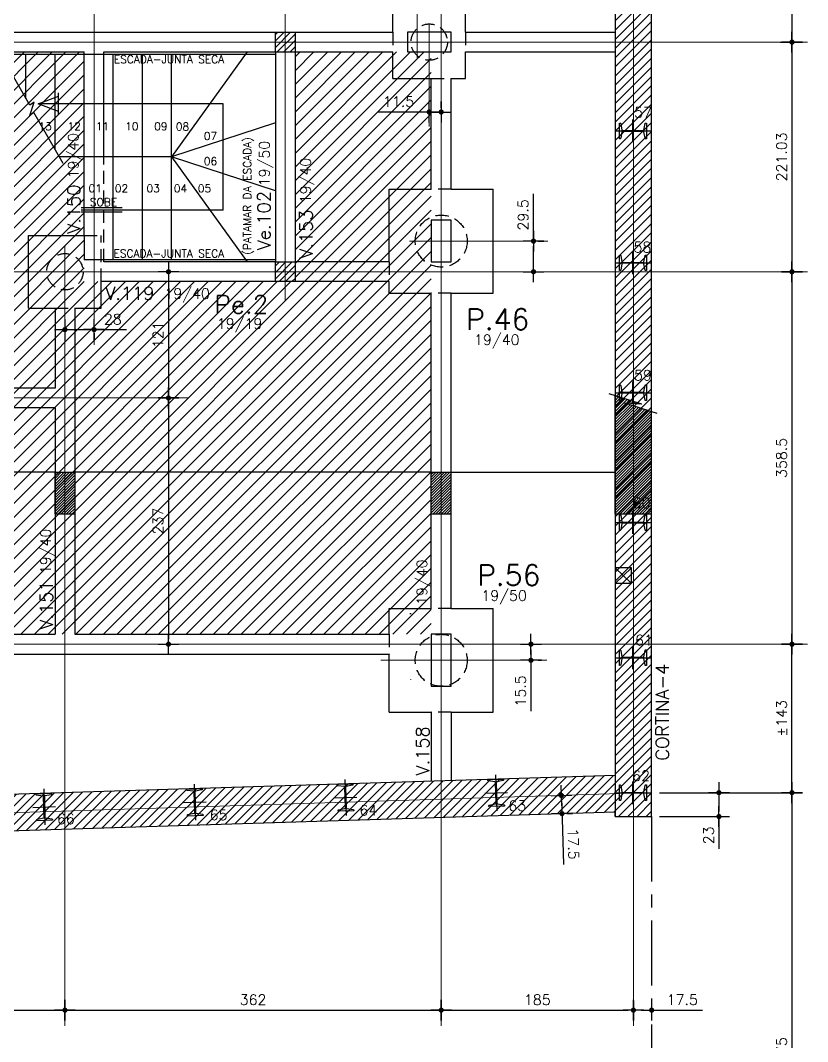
# Model space of a CAD drawing. Header units: inches. Extents: x 164 to 6104, y 4585 to 8790.
# Drawn here: x 3171 to 3928, y 5418 to 6401 of the extents above; entities that cross this region are included whole.
import ezdxf

# ---------------------------------------------------------------- set-up
doc = ezdxf.new("R2010")
doc.units = ezdxf.units.IN
doc.header["$LTSCALE"] = 50
doc.header["$MEASUREMENT"] = 0
for name, pattern in [('CENTER', [2, 1.25, -0.25, 0.25, -0.25]), ('DOT', [6.35, 0, -6.35]), ('HIDDEN', [0.375, 0.25, -0.125])]:
    doc.linetypes.add(name, pattern=pattern)
for name, color, linetype in [('ALVENARIA', 10, 'HIDDEN'), ('BLOCOS', 3, 'Continuous'), ('CORTE-FORMA', 1, 'Continuous'), ('CORTINA', 7, 'Continuous'), ('COTA', 6, 'Continuous'), ('DIVISA DO TERRENO', 1, 'CENTER'), ('ESCADA', 8, 'Continuous'), ('EST_35Cm', 8, 'HIDDEN'), ('FO-HACHURA_PILAR-MORRE', 252, 'Continuous'), ('FO-TEXTO-VIGAS', 3, 'Continuous'), ('HACHURA SOBRE PISO', 253, 'Continuous'), ('P-M', 7, 'Continuous'), ('P-N', 5, 'Continuous'), ('PERFIL-CORTINA', 210, 'Continuous'), ('TEXTO', 3, 'Continuous'), ('TEXTO_PERFIL', 4, 'Continuous')]:
    doc.layers.add(name, color=color, linetype=linetype)
for name, color, linetype, lineweight in [('FO-Eixos', 150, 'Continuous', 5), ('FO-Textos dos pilares', 3, 'Continuous', 20), ('FO-Vigas', 2, 'Continuous', 30)]:
    doc.layers.add(name, color=color, linetype=linetype, lineweight=lineweight)
doc.styles.add('060CL', font='simplex.shx', dxfattribs={"height": 11.25})
doc.styles.add('ROMANS', font='romans.shx')
doc.dimstyles.new('COTA_50', dxfattribs={"dimscale": 5, "dimtxt": 2, "dimasz": 1, "dimexe": 2, "dimexo": 1.5, "dimgap": 1, "dimtad": 1, "dimzin": 12, "dimdsep": 46, "dimtxsty": 'ROMANS', "dimblk1": 'COTA', "dimblk2": 'COTA', "dimsah": 1, "dimcen": -4, "dimdle": 1.5, "dimclrd": 6, "dimclre": 6, "dimclrt": 3, "dimadec": 0, "dimazin": 0, "dimtfac": 1, "dimtofl": 0, "dimtmove": 0, "dimatfit": 3, "dimldrblk": 'COTA', "dimfxl": 1, "dimtolj": 1, "dimtzin": 12, "dimarcsym": 0})
pattern_1 = [(45, (1220.449, 13706.989), (-3.0935922, 3.0935922), [])]
pattern_2 = [(45, (2325.815, 13706.9892), (-1.3258252, 1.3258252), [])]

# ---------------------------------------------------------------- blocks, each defined once
blk = doc.blocks.new('COTA')
at = {"layer": 'COTA'}
for p, q in [((0, -2), (0, 2)), ((2, 0), (-2, 0))]:
    blk.add_line(p, q, dxfattribs=at)
at = {"layer": 'COTA', "const_width": 0.5}
blk.add_lwpolyline([(-0.25, 0, 1), (0.25, 0, 1)], format="xyb", close=True, dxfattribs=at)
blk = doc.blocks.new('*D28')
at = {"layer": 'COTA', "color": 6, "lineweight": -2, "transparency": 16777216}
for p, q in [((3029.96, 5452.82), (3029.96, 5438.13)), ((3034.96, 5448.13), (3208.96, 5448.13)), ((3213.96, 5452.82), (3213.96, 5438.13))]:
    blk.add_line(p, q, dxfattribs=at)
at = {"layer": 'Defpoints', "color": 0, "transparency": 16777216}
for p in [(3029.96, 5460.32), (3213.96, 5460.32), (3213.96, 5448.13)]:
    blk.add_point(p, dxfattribs=at)
at = {"layer": 'COTA', "color": 6, "lineweight": -2, "transparency": 16777216, "xscale": 5, "yscale": 5, "zscale": 5, "rotation": 180}
blk.add_blockref('COTA', (3029.96, 5448.13), dxfattribs=at)
at = {"layer": 'COTA', "color": 6, "lineweight": -2, "transparency": 16777216, "xscale": 5, "yscale": 5, "zscale": 5}
blk.add_blockref('COTA', (3213.96, 5448.13), dxfattribs=at)
at = {"layer": 'COTA', "color": 3, "transparency": 16777216, "insert": (3121.96, 5458.13), "char_height": 10, "attachment_point": 5, "style": 'ROMANS'}
blk.add_mtext('\\A1;184', dxfattribs=at)
blk = doc.blocks.new('*D29')
at = {"layer": 'COTA', "color": 6, "lineweight": -2, "transparency": 16777216}
for p, q in [((3213.96, 5456.66), (3213.96, 5438.13)), ((3575.99, 5456.66), (3575.99, 5438.13)), ((3218.96, 5448.13), (3570.99, 5448.13))]:
    blk.add_line(p, q, dxfattribs=at)
at = {"layer": 'Defpoints', "color": 0, "transparency": 16777216}
for p in [(3213.96, 5464.16), (3575.99, 5464.16), (3575.99, 5448.13)]:
    blk.add_point(p, dxfattribs=at)
at = {"layer": 'COTA', "color": 6, "lineweight": -2, "transparency": 16777216, "xscale": 5, "yscale": 5, "zscale": 5, "rotation": 180}
blk.add_blockref('COTA', (3213.96, 5448.13), dxfattribs=at)
at = {"layer": 'COTA', "color": 6, "lineweight": -2, "transparency": 16777216, "xscale": 5, "yscale": 5, "zscale": 5}
blk.add_blockref('COTA', (3575.99, 5448.13), dxfattribs=at)
at = {"layer": 'COTA', "color": 3, "transparency": 16777216, "insert": (3394.98, 5458.13), "char_height": 10, "attachment_point": 5, "style": 'ROMANS'}
blk.add_mtext('\\A1;362', dxfattribs=at)
blk = doc.blocks.new('*D30')
at = {"layer": 'COTA', "color": 6, "lineweight": -2, "transparency": 16777216}
for p, q in [((3575.99, 5457.43), (3575.99, 5438.13)), ((3760.96, 5457.43), (3760.96, 5438.13)), ((3580.99, 5448.13), (3755.96, 5448.13))]:
    blk.add_line(p, q, dxfattribs=at)
at = {"layer": 'Defpoints', "color": 0, "transparency": 16777216}
for p in [(3575.99, 5464.93), (3760.96, 5464.93), (3760.96, 5448.13)]:
    blk.add_point(p, dxfattribs=at)
at = {"layer": 'COTA', "color": 6, "lineweight": -2, "transparency": 16777216, "xscale": 5, "yscale": 5, "zscale": 5, "rotation": 180}
blk.add_blockref('COTA', (3575.99, 5448.13), dxfattribs=at)
at = {"layer": 'COTA', "color": 6, "lineweight": -2, "transparency": 16777216, "xscale": 5, "yscale": 5, "zscale": 5}
blk.add_blockref('COTA', (3760.96, 5448.13), dxfattribs=at)
at = {"layer": 'COTA', "color": 3, "transparency": 16777216, "insert": (3668.48, 5458.13), "char_height": 10, "attachment_point": 5, "style": 'ROMANS'}
blk.add_mtext('\\A1;185', dxfattribs=at)
blk = doc.blocks.new('*D31')
at = {"layer": 'COTA', "color": 6, "lineweight": -2, "transparency": 16777216}
for p, q in [((3755.96, 5448.13), (3750.96, 5448.13)), ((3760.96, 5449.75), (3760.96, 5438.13)), ((3778.46, 5449.75), (3778.46, 5438.13)), ((3783.46, 5448.13), (3827.51, 5448.13))]:
    blk.add_line(p, q, dxfattribs=at)
at = {"layer": 'Defpoints', "color": 0, "transparency": 16777216}
for p in [(3760.96, 5457.25), (3778.46, 5457.25), (3778.46, 5448.13)]:
    blk.add_point(p, dxfattribs=at)
at = {"layer": 'COTA', "color": 6, "lineweight": -2, "transparency": 16777216, "xscale": 5, "yscale": 5, "zscale": 5}
blk.add_blockref('COTA', (3760.96, 5448.13), dxfattribs=at)
at = {"layer": 'COTA', "color": 6, "lineweight": -2, "transparency": 16777216, "xscale": 5, "yscale": 5, "zscale": 5, "rotation": 180}
blk.add_blockref('COTA', (3778.46, 5448.13), dxfattribs=at)
at = {"layer": 'COTA', "color": 3, "transparency": 16777216, "insert": (3807.98, 5458.13), "char_height": 10, "attachment_point": 5, "style": 'ROMANS'}
blk.add_mtext('\\A1;17.5', dxfattribs=at)
blk = doc.blocks.new('*D86')
at = {"layer": 'COTA', "color": 6, "lineweight": -2, "transparency": 16777216}
for p, q in [((3903.86, 6379.84), (3923.5, 6379.84)), ((3913.5, 6374.84), (3913.5, 6163.8)), ((3903.86, 6158.8), (3923.5, 6158.8))]:
    blk.add_line(p, q, dxfattribs=at)
at = {"layer": 'Defpoints', "color": 0, "transparency": 16777216}
for p in [(3896.36, 6379.84), (3896.36, 6158.8), (3913.5, 6158.8)]:
    blk.add_point(p, dxfattribs=at)
at = {"layer": 'COTA', "color": 6, "lineweight": -2, "transparency": 16777216, "xscale": 5, "yscale": 5, "zscale": 5}
for p, rotation in [((3913.5, 6379.84), 90), ((3913.5, 6158.8), 270)]:
    blk.add_blockref('COTA', p, dxfattribs=dict(at, rotation=rotation))
at = {"layer": 'COTA', "color": 3, "transparency": 16777216, "insert": (3903.5, 6269.32), "char_height": 10, "attachment_point": 5, "rotation": 90, "style": 'ROMANS'}
blk.add_mtext('\\A1;221.03', dxfattribs=at)
blk = doc.blocks.new('*D87')
at = {"layer": 'COTA', "color": 6, "lineweight": -2, "transparency": 16777216}
for p, q in [((3904.07, 6158.8), (3923.5, 6158.8)), ((3913.5, 6153.8), (3913.5, 5805.34)), ((3904.07, 5800.34), (3923.5, 5800.34))]:
    blk.add_line(p, q, dxfattribs=at)
at = {"layer": 'Defpoints', "color": 0, "transparency": 16777216}
for p in [(3896.57, 6158.8), (3896.57, 5800.34), (3913.5, 5800.34)]:
    blk.add_point(p, dxfattribs=at)
at = {"layer": 'COTA', "color": 6, "lineweight": -2, "transparency": 16777216, "xscale": 5, "yscale": 5, "zscale": 5}
for p, rotation in [((3913.5, 6158.8), 90), ((3913.5, 5800.34), 270)]:
    blk.add_blockref('COTA', p, dxfattribs=dict(at, rotation=rotation))
at = {"layer": 'COTA', "color": 3, "transparency": 16777216, "insert": (3903.5, 5979.57), "char_height": 10, "attachment_point": 5, "rotation": 90, "style": 'ROMANS'}
blk.add_mtext('\\A1;358.5', dxfattribs=at)
blk = doc.blocks.new('*D105')
at = {"layer": 'COTA', "color": 6, "lineweight": -2, "transparency": 16777216}
for p, q in [((3906.06, 5800.34), (3923.5, 5800.34)), ((3913.5, 5662.44), (3913.5, 5795.34)), ((3785.96, 5657.44), (3923.5, 5657.44))]:
    blk.add_line(p, q, dxfattribs=at)
at = {"layer": 'Defpoints', "color": 0, "transparency": 16777216}
for p in [(3898.56, 5800.34), (3913.5, 5800.34), (3778.46, 5657.44)]:
    blk.add_point(p, dxfattribs=at)
at = {"layer": 'COTA', "color": 6, "lineweight": -2, "transparency": 16777216, "xscale": 5, "yscale": 5, "zscale": 5}
for p, rotation in [((3913.5, 5800.34), 90), ((3913.5, 5657.44), 270)]:
    blk.add_blockref('COTA', p, dxfattribs=dict(at, rotation=rotation))
at = {"layer": 'COTA', "color": 3, "transparency": 16777216, "insert": (3903.5, 5728.89), "char_height": 10, "attachment_point": 5, "rotation": 90, "style": 'ROMANS'}
blk.add_mtext('\\A1;%%P143', dxfattribs=at)
blk = doc.blocks.new('*D106')
at = {"layer": 'COTA', "color": 6, "lineweight": -2, "transparency": 16777216}
for p, q in [((3691.52, 5659.72), (3691.37, 5664.72)), ((3696.19, 5654.87), (3701.68, 5655.04)), ((3692.38, 5632.24), (3693.76, 5588.21)), ((3696.74, 5637.38), (3702.22, 5637.55))]:
    blk.add_line(p, q, dxfattribs=at)
at = {"layer": 'Defpoints', "color": 0, "transparency": 16777216}
for p in [(3688.69, 5654.63), (3689.24, 5637.14), (3692.23, 5637.24)]:
    blk.add_point(p, dxfattribs=at)
at = {"layer": 'COTA', "color": 6, "lineweight": -2, "transparency": 16777216, "xscale": 5, "yscale": 5, "zscale": 5}
for p, rotation in [((3691.68, 5654.73), 271.7916280746197), ((3692.23, 5637.24), 91.79162807461962)]:
    blk.add_blockref('COTA', p, dxfattribs=dict(at, rotation=rotation))
at = {"layer": 'COTA', "color": 3, "transparency": 16777216, "insert": (3703.15, 5608.04), "char_height": 10, "attachment_point": 5, "rotation": 271.79163, "style": 'ROMANS'}
blk.add_mtext('\\A1;17.5', dxfattribs=at)
blk = doc.blocks.new('*D107')
at = {"layer": 'COTA', "color": 6, "lineweight": -2, "transparency": 16777216}
for p, q in [((3309.16, 6158.8), (3303.6, 6158.8)), ((3313.6, 6153.8), (3313.6, 6042.34)), ((3309.16, 6037.34), (3303.6, 6037.34))]:
    blk.add_line(p, q, dxfattribs=at)
at = {"layer": 'Defpoints', "color": 0, "transparency": 16777216}
for p in [(3316.66, 6158.8), (3313.6, 6037.34), (3316.66, 6037.34)]:
    blk.add_point(p, dxfattribs=at)
at = {"layer": 'COTA', "color": 6, "lineweight": -2, "transparency": 16777216, "xscale": 5, "yscale": 5, "zscale": 5}
for p, rotation in [((3313.6, 6158.8), 90), ((3313.6, 6037.34), 270)]:
    blk.add_blockref('COTA', p, dxfattribs=dict(at, rotation=rotation))
at = {"layer": 'COTA', "color": 3, "transparency": 16777216, "insert": (3303.6, 6098.07), "char_height": 10, "attachment_point": 5, "rotation": 90, "style": 'ROMANS'}
blk.add_mtext('\\A1;121', dxfattribs=at)
blk = doc.blocks.new('*D108')
at = {"layer": 'COTA', "color": 6, "lineweight": -2, "transparency": 16777216}
for p, q in [((3308.87, 6037.34), (3323.6, 6037.34)), ((3313.6, 6032.34), (3313.6, 5805.34)), ((3308.87, 5800.34), (3323.6, 5800.34))]:
    blk.add_line(p, q, dxfattribs=at)
at = {"layer": 'Defpoints', "color": 0, "transparency": 16777216}
for p in [(3301.37, 6037.34), (3301.37, 5800.34), (3313.6, 5800.34)]:
    blk.add_point(p, dxfattribs=at)
at = {"layer": 'COTA', "color": 6, "lineweight": -2, "transparency": 16777216, "xscale": 5, "yscale": 5, "zscale": 5}
for p, rotation in [((3313.6, 6037.34), 90), ((3313.6, 5800.34), 270)]:
    blk.add_blockref('COTA', p, dxfattribs=dict(at, rotation=rotation))
at = {"layer": 'COTA', "color": 3, "transparency": 16777216, "insert": (3303.6, 5918.84), "char_height": 10, "attachment_point": 5, "rotation": 90, "style": 'ROMANS'}
blk.add_mtext('\\A1;237', dxfattribs=at)
blk = doc.blocks.new('*D144')
at = {"layer": 'COTA', "color": 6, "lineweight": -2, "transparency": 16777216}
for p, q in [((3564.49, 6316.46), (3564.49, 6322.56)), ((3575.99, 6316.46), (3575.99, 6322.56)), ((3559.49, 6312.56), (3515.45, 6312.56)), ((3580.99, 6312.56), (3585.99, 6312.56))]:
    blk.add_line(p, q, dxfattribs=at)
at = {"layer": 'Defpoints', "color": 0, "transparency": 16777216}
for p in [(3564.49, 6312.56), (3564.49, 6308.96), (3575.99, 6308.96)]:
    blk.add_point(p, dxfattribs=at)
at = {"layer": 'COTA', "color": 6, "lineweight": -2, "transparency": 16777216, "xscale": 5, "yscale": 5, "zscale": 5}
blk.add_blockref('COTA', (3564.49, 6312.56), dxfattribs=at)
at = {"layer": 'COTA', "color": 6, "lineweight": -2, "transparency": 16777216, "xscale": 5, "yscale": 5, "zscale": 5, "rotation": 180}
blk.add_blockref('COTA', (3575.99, 6312.56), dxfattribs=at)
at = {"layer": 'COTA', "color": 3, "transparency": 16777216, "insert": (3534.97, 6322.56), "char_height": 10, "attachment_point": 5, "style": 'ROMANS'}
blk.add_mtext('\\A1;11.5', dxfattribs=at)
blk = doc.blocks.new('*D145')
at = {"layer": 'COTA', "color": 6, "lineweight": -2, "transparency": 16777216}
for p, q in [((3664.8, 6188.3), (3664.8, 6233.78)), ((3664.8, 6163.8), (3664.8, 6183.3)), ((3669.15, 6188.3), (3674.8, 6188.3)), ((3669.15, 6158.8), (3674.8, 6158.8))]:
    blk.add_line(p, q, dxfattribs=at)
at = {"layer": 'Defpoints', "color": 0, "transparency": 16777216}
for p in [(3661.65, 6188.3), (3664.8, 6188.3), (3661.65, 6158.8)]:
    blk.add_point(p, dxfattribs=at)
at = {"layer": 'COTA', "color": 6, "lineweight": -2, "transparency": 16777216, "xscale": 5, "yscale": 5, "zscale": 5}
for p, rotation in [((3664.8, 6188.3), 90), ((3664.8, 6158.8), 270)]:
    blk.add_blockref('COTA', p, dxfattribs=dict(at, rotation=rotation))
at = {"layer": 'COTA', "color": 3, "transparency": 16777216, "insert": (3654.8, 6213.54), "char_height": 10, "attachment_point": 5, "rotation": 90, "style": 'ROMANS'}
blk.add_mtext('\\A1;29.5', dxfattribs=at)
blk = doc.blocks.new('*D148')
at = {"layer": 'COTA', "color": 6, "lineweight": -2, "transparency": 16777216}
for p, q in [((3662.36, 5805.34), (3662.36, 5810.34)), ((3669.29, 5800.34), (3672.36, 5800.34)), ((3662.36, 5779.84), (3662.36, 5735.79)), ((3669.29, 5784.84), (3672.36, 5784.84))]:
    blk.add_line(p, q, dxfattribs=at)
at = {"layer": 'Defpoints', "color": 0, "transparency": 16777216}
for p in [(3661.79, 5800.34), (3661.79, 5784.84), (3662.36, 5784.84)]:
    blk.add_point(p, dxfattribs=at)
at = {"layer": 'COTA', "color": 6, "lineweight": -2, "transparency": 16777216, "xscale": 5, "yscale": 5, "zscale": 5}
for p, rotation in [((3662.36, 5800.34), 270), ((3662.36, 5784.84), 90)]:
    blk.add_blockref('COTA', p, dxfattribs=dict(at, rotation=rotation))
at = {"layer": 'COTA', "color": 3, "transparency": 16777216, "insert": (3652.36, 5755.31), "char_height": 10, "attachment_point": 5, "rotation": 90, "style": 'ROMANS'}
blk.add_mtext('\\A1;15.5', dxfattribs=at)
blk = doc.blocks.new('*D22')
at = {"layer": 'COTA', "color": 6, "lineweight": -2, "transparency": 16777216}
for p, q in [((3903.88, 5657.44), (3923.5, 5657.44)), ((3913.5, 5652.44), (3913.5, 5144.69)), ((3785.96, 5139.69), (3923.5, 5139.69))]:
    blk.add_line(p, q, dxfattribs=at)
at = {"layer": 'Defpoints', "color": 0, "transparency": 16777216}
for p in [(3896.38, 5657.44), (3778.46, 5139.69), (3913.5, 5139.69)]:
    blk.add_point(p, dxfattribs=at)
at = {"layer": 'COTA', "color": 6, "lineweight": -2, "transparency": 16777216, "xscale": 5, "yscale": 5, "zscale": 5}
for p, rotation in [((3913.5, 5657.44), 90), ((3913.5, 5139.69), 270)]:
    blk.add_blockref('COTA', p, dxfattribs=dict(at, rotation=rotation))
at = {"layer": 'COTA', "color": 3, "transparency": 16777216, "insert": (3903.5, 5398.57), "char_height": 10, "attachment_point": 5, "rotation": 90, "style": 'ROMANS'}
blk.add_mtext('\\A1;517.75', dxfattribs=at)
blk = doc.blocks.new('*D25')
at = {"layer": 'COTA', "color": 6, "lineweight": -2, "transparency": 16777216}
for p, q in [((3842.29, 5657.44), (3833.23, 5657.44)), ((3843.23, 5652.44), (3843.23, 5639.44)), ((3785.96, 5634.44), (3853.23, 5634.44)), ((3843.23, 5634.44), (3843.23, 5603.25))]:
    blk.add_line(p, q, dxfattribs=at)
at = {"layer": 'Defpoints', "color": 0, "transparency": 16777216}
for p in [(3849.79, 5657.44), (3778.46, 5634.44), (3843.23, 5634.44)]:
    blk.add_point(p, dxfattribs=at)
at = {"layer": 'COTA', "color": 6, "lineweight": -2, "transparency": 16777216, "xscale": 5, "yscale": 5, "zscale": 5}
for p, rotation in [((3843.23, 5657.44), 90), ((3843.23, 5634.44), 270)]:
    blk.add_blockref('COTA', p, dxfattribs=dict(at, rotation=rotation))
at = {"layer": 'COTA', "color": 3, "transparency": 16777216, "insert": (3833.23, 5616.35), "char_height": 10, "attachment_point": 5, "rotation": 90, "style": 'ROMANS'}
blk.add_mtext('\\A1;23', dxfattribs=at)
blk = doc.blocks.new('*D207')
at = {"layer": 'COTA', "color": 6, "lineweight": -2, "transparency": 16777216}
for p, q in [((3213.96, 6099.59), (3213.96, 6093.07)), ((3218.96, 6103.07), (3236.99, 6103.07)), ((3241.99, 6103.07), (3273.18, 6103.07)), ((3241.99, 6099.59), (3241.99, 6093.07))]:
    blk.add_line(p, q, dxfattribs=at)
at = {"layer": 'Defpoints', "color": 0, "transparency": 16777216}
for p in [(3213.96, 6107.09), (3241.99, 6107.09), (3241.99, 6103.07)]:
    blk.add_point(p, dxfattribs=at)
at = {"layer": 'COTA', "color": 6, "lineweight": -2, "transparency": 16777216, "xscale": 5, "yscale": 5, "zscale": 5, "rotation": 180}
blk.add_blockref('COTA', (3213.96, 6103.07), dxfattribs=at)
at = {"layer": 'COTA', "color": 6, "lineweight": -2, "transparency": 16777216, "xscale": 5, "yscale": 5, "zscale": 5}
blk.add_blockref('COTA', (3241.99, 6103.07), dxfattribs=at)
at = {"layer": 'COTA', "color": 3, "transparency": 16777216, "insert": (3260.09, 6113.07), "char_height": 10, "attachment_point": 5, "style": 'ROMANS'}
blk.add_mtext('\\A1;28', dxfattribs=at)
blk = doc.blocks.new('*D229')
at = {"layer": 'COTA', "color": 6, "lineweight": -2, "transparency": 16777216}
for p, q in [((3902, 6648.84), (3923.5, 6648.84)), ((3913.5, 6643.84), (3913.5, 6384.84)), ((3902, 6379.84), (3923.5, 6379.84))]:
    blk.add_line(p, q, dxfattribs=at)
at = {"layer": 'Defpoints', "color": 0, "transparency": 16777216}
for p in [(3894.5, 6648.84), (3894.5, 6379.84), (3913.5, 6379.84)]:
    blk.add_point(p, dxfattribs=at)
at = {"layer": 'COTA', "color": 6, "lineweight": -2, "transparency": 16777216, "xscale": 5, "yscale": 5, "zscale": 5}
for p, rotation in [((3913.5, 6648.84), 90), ((3913.5, 6379.84), 270)]:
    blk.add_blockref('COTA', p, dxfattribs=dict(at, rotation=rotation))
at = {"layer": 'COTA', "color": 3, "transparency": 16777216, "insert": (3903.5, 6514.34), "char_height": 10, "attachment_point": 5, "rotation": 90, "style": 'ROMANS'}
blk.add_mtext('\\A1;269', dxfattribs=at)

msp = doc.modelspace()

# ---------------------------------------------------------------- hatches: boundary and pattern name
at = {"layer": 'CORTE-FORMA'}
h = msp.add_hatch(dxfattribs=at)
h.set_pattern_fill('ANSI31', color=70, scale=15)
h.set_pattern_definition([(45, (1220.449, 11631.359), (-1.3258252, 1.3258252), [])])
h.paths.add_polyline_path([(3778.45968, 6024.12019), (3752.65334, 6032.23046), (3768.91383, 6031.29895), (3743.45968, 6039.29853), (3743.45968, 5925.83133), (3778.45968, 5925.83133)])
h = msp.add_hatch(dxfattribs=at)
h.set_pattern_fill('ANSI31', color=70, scale=15)
h.set_pattern_definition(pattern_2)
h.paths.add_polyline_path([(3204.45968, 5925.83133), (3204.45968, 5965.83133), (3223.45968, 5965.83133), (3223.45968, 5925.83133)])
h = msp.add_hatch(dxfattribs=at)
h.set_pattern_fill('ANSI31', color=70, scale=15)
h.set_pattern_definition(pattern_2)
h.paths.add_polyline_path([(3566.49312, 5925.83133), (3566.49312, 5965.83133), (3585.49312, 5965.83133), (3585.49312, 5925.83133)])
at = {"layer": 'CORTINA'}
h = msp.add_hatch(dxfattribs=at)
h.set_pattern_fill('ANSI31', color=253, scale=50)
h.set_pattern_definition([(45, (337.457, 4585.132), (-4.419417, 4.419417), [])])
h.paths.add_polyline_path([(3743.45968, 5673.85557), (1473.10144, 5602.83875), (811.00984, 5602.83875), (816.97404, 7570.33875), (781.97388, 7570.33875), (775.90358, 5567.83875), (1473.64871, 5567.83875), (3743.45968, 5638.83845), (3743.45968, 5634.44181), (3778.45968, 5634.44181), (3778.45968, 7632.33875), (3743.45968, 7632.33875)])
at = {"layer": 'FO-HACHURA_PILAR-MORRE'}
h = msp.add_hatch(dxfattribs=at)
h.set_pattern_fill('ANSI31', color=256, scale=35)
h.set_pattern_definition(pattern_1)
h.paths.add_polyline_path([(3416.45968, 6370.33875), (3435.45968, 6370.33875), (3435.45968, 6389.33875), (3416.45968, 6389.33875)])
h = msp.add_hatch(dxfattribs=at)
h.set_pattern_fill('ANSI31', color=256, scale=35)
h.set_pattern_definition(pattern_1)
h.paths.add_polyline_path([(3435.45968, 6149.30409), (3416.45968, 6149.30409), (3416.45968, 6168.30409), (3435.45968, 6168.30409)])
at = {"layer": 'HACHURA SOBRE PISO'}
h = msp.add_hatch(dxfattribs=at)
h.set_pattern_fill('ANSI31', color=256, scale=75)
h.paths.add_polyline_path([(2559.49312, 6370.33875), (2680.49312, 6370.33875), (2680.49312, 6195.33875), (2879.49312, 6195.33875), (2879.49312, 6370.33875), (3232.49312, 6370.33875), (3232.49312, 6149.30409), (3435.45968, 6149.30409), (3435.45968, 6370.33875), (3566.49312, 6370.33875), (3566.49312, 5809.83875), (2559.49312, 5809.83875)])

# ---------------------------------------------------------------- linework, layer by layer
at = {"color": 7, "linetype": 'Continuous', "lineweight": 13}
msp.add_line((3778.49284, 7847.33874), (3778.49284, 5634.44181), dxfattribs=at)
at = {"layer": 'ALVENARIA', "linetype": 'DOT', "ltscale": 0.2}
msp.add_line((3546.45968, 5829.83875), (3546.45968, 5739.83875), dxfattribs=at)
at = {"layer": 'BLOCOS'}
for p, q in [((3529.49312, 6389.33875), (3529.49312, 6414.83875)), ((3599.49312, 6389.33875), (3599.49312, 6414.83875)), ((3529.49312, 6344.83875), (3529.49312, 6370.33875)), ((3599.49312, 6344.83875), (3599.49312, 6370.33875)), ((3529.49312, 6344.83875), (3566.49312, 6344.83875)), ((3585.49312, 6344.83875), (3599.49312, 6344.83875)), ((3525.99312, 6238.30409), (3566.49312, 6238.30409)), ((3525.99312, 6168.30409), (3525.99312, 6238.30409)), ((3585.49312, 6238.30409), (3625.99312, 6238.30409)), ((3625.99312, 6138.30409), (3625.99312, 6238.30409)), ((3178.95968, 6123.80409), (3178.95968, 6193.80409)), ((3178.95968, 6193.80409), (3232.49312, 6193.80409)), ((3248.95968, 6123.80409), (3248.95968, 6149.30409)), ((3525.99312, 6138.30409), (3525.99312, 6149.30409)), ((3525.99312, 6138.30409), (3566.49312, 6138.30409)), ((3585.49312, 6138.30409), (3625.99312, 6138.30409)), ((3178.95968, 6123.80409), (3204.45968, 6123.80409)), ((3223.45968, 6123.80409), (3248.95968, 6123.80409)), ((3525.99312, 5834.83875), (3566.49312, 5834.83875)), ((3525.99312, 5809.83875), (3525.99312, 5834.83875)), ((3585.49312, 5834.83875), (3625.99312, 5834.83875)), ((3625.99312, 5734.83875), (3625.99312, 5834.83875)), ((3525.99312, 5734.83875), (3525.99312, 5790.83875)), ((3525.99312, 5734.83875), (3566.49312, 5734.83875)), ((3585.49312, 5734.83875), (3625.99312, 5734.83875))]:
    msp.add_line(p, q, dxfattribs=at)
at = {"layer": 'BLOCOS', "color": 8, "linetype": 'HIDDEN'}
for p, q in [((3529.49312, 6389.33875), (3529.49312, 6370.33875)), ((3599.49312, 6389.33875), (3599.49312, 6370.33875)), ((3566.49312, 6344.83875), (3585.49312, 6344.83875)), ((3585.49312, 6238.30409), (3566.49312, 6238.30409)), ((3232.49312, 6193.80409), (3248.95968, 6193.80409)), ((3248.95968, 6149.30409), (3248.95968, 6193.80409)), ((3525.99312, 6168.30409), (3525.99312, 6149.30409)), ((3585.49312, 6138.30409), (3566.49312, 6138.30409)), ((3204.45968, 6123.80409), (3223.45968, 6123.80409)), ((3585.49312, 5834.83875), (3566.49312, 5834.83875)), ((3525.99312, 5809.83875), (3525.99312, 5790.83875)), ((3585.49312, 5734.83875), (3566.49312, 5734.83875))]:
    msp.add_line(p, q, dxfattribs=at)
at = {"layer": 'CORTE-FORMA', "color": 8}
for p, q in [((3768.91383, 6031.29895), (3737.4568, 6041.18508)), ((3783.69942, 6022.47348), (3752.65334, 6032.23046)), ((3768.91383, 6031.29895), (3752.65334, 6032.23046)), ((3204.45968, 5965.83133), (3039.45968, 5965.83133)), ((3566.49312, 5965.83133), (3223.45968, 5965.83133)), ((3585.49312, 5965.83133), (3743.45968, 5965.83133))]:
    msp.add_line(p, q, dxfattribs=at)
at = {"layer": 'CORTE-FORMA'}
for p, q in [((3743.45968, 5925.83133), (3743.45968, 6039.29853)), ((3778.45968, 5925.83133), (3778.45968, 6024.12019)), ((3204.45968, 5965.83133), (3223.45968, 5965.83133)), ((3204.45968, 5925.83133), (3204.45968, 5965.83133)), ((3223.45968, 5965.83133), (3223.45968, 5925.83133)), ((3566.49312, 5965.83133), (3585.49312, 5965.83133)), ((3566.49312, 5925.83133), (3566.49312, 5965.83133)), ((3585.49312, 5925.83133), (3585.49312, 5965.83133)), ((3204.45968, 5925.83133), (3223.45968, 5925.83133)), ((3566.49312, 5925.83133), (3585.49312, 5925.83133)), ((3743.45968, 5925.83133), (3778.45968, 5925.83133))]:
    msp.add_line(p, q, dxfattribs=at)
at = {"layer": 'CORTINA'}
for p, q in [((3778.45968, 5634.44181), (3778.45968, 8358.23875)), ((3743.45968, 7646.33875), (3743.45968, 5634.44181)), ((3743.45968, 5673.85557), (1473.10144, 5602.83875)), ((1473.64871, 5567.83875), (3743.45968, 5638.83845)), ((3743.45968, 5634.44181), (3743.45968, 5638.83845)), ((3743.45968, 5634.44181), (3778.49284, 5634.44181))]:
    msp.add_line(p, q, dxfattribs=at)
at = {"layer": 'DIVISA DO TERRENO'}
msp.add_line((3778.45968, 5634.44181), (3778.45968, 5139.68875), dxfattribs=at)
at = {"layer": 'ESCADA'}
for p, q in [((3180.15297, 6319.09398), (3149.21095, 6373.05337)), ((3389.37391, 6370.33875), (3316.49312, 6269.30409)), ((3151.91446, 6368.33875), (3416.45968, 6368.33875)), ((3176.49312, 6325.47635), (3176.49312, 6368.33875)), ((3204.49312, 6276.6475), (3204.49312, 6368.33875)), ((3260.49312, 6170.30409), (3260.49312, 6368.33875)), ((3288.49312, 6170.30409), (3288.49312, 6368.33875)), ((3316.49312, 6170.30409), (3316.49312, 6368.33875)), ((3180.06714, 6309.32474), (3184.49532, 6322.16574)), ((3184.49532, 6322.16574), (3180.15297, 6319.09398)), ((3184.18281, 6312.06638), (3180.06714, 6309.32474)), ((3212.40589, 6262.84851), (3184.18281, 6312.06638)), ((3416.49312, 6301.99318), (3316.49311, 6269.30409)), ((3316.49311, 6269.30409), (3389.37391, 6168.33875)), ((3416.49312, 6236.68432), (3316.49311, 6269.30409)), ((3232.49312, 6193.80409), (3232.49312, 6170.30409)), ((3416.45968, 6170.30409), (3232.49312, 6170.30409))]:
    msp.add_line(p, q, dxfattribs=at)
at = {"layer": 'ESCADA', "flags": 128}
msp.add_lwpolyline([(3316.49312, 6269.30409), (3208.70406, 6269.30409)], dxfattribs=at)
at = {"layer": 'EST_35Cm', "color": 8}
for centre, radius in [((3564.49312, 6379.83875), 17.5), ((3575.99312, 6188.30409), 25), ((3213.95968, 6158.80409), 17.5), ((3575.99312, 5784.83875), 25)]:
    msp.add_circle(centre, radius, dxfattribs=at)
at = {"layer": 'FO-Eixos'}
for p, q in [((3552.99312, 6364.5417), (3552.99312, 8487.88815)), ((3760.95968, 8487.88815), (3760.95968, 5433.12906)), ((3241.99312, 6088.32565), (3241.99312, 6505.79391)), ((3425.95968, 6505.79391), (3425.95968, 6130.95286)), ((3575.99312, 5433.12906), (3575.99312, 6505.79391)), ((3564.49312, 6298.5), (3564.49312, 6397.87016)), ((2417.66531, 6379.83875), (3928.49718, 6379.83875)), ((3213.95968, 6183.9892), (3213.95968, 5433.12906)), ((3545.63249, 6188.30409), (3678.5, 6188.30409)), ((3928.49718, 6158.80409), (2961.23013, 6158.80409)), ((3332.48432, 6037.33875), (2961.23013, 6037.33875)), ((2417.66531, 5800.33875), (3928.49718, 5800.33875)), ((3518, 5784.83875), (3677.5, 5784.83875)), ((1434.53197, 5584.12374), (3778.45968, 5657.44181))]:
    msp.add_line(p, q, dxfattribs=at)
at = {"layer": 'FO-Vigas'}
for p, q in [((3093.99312, 6389.33875), (3529.49312, 6389.33875)), ((3599.49312, 6389.33875), (3743.45968, 6389.33875)), ((3093.99312, 6370.33875), (3232.49312, 6370.33875)), ((3232.49312, 6193.80409), (3232.49312, 6370.33875)), ((3251.49312, 6269.30409), (3251.49312, 6370.33875)), ((3251.49312, 6370.33875), (3416.45968, 6370.33875)), ((3416.45968, 6370.33875), (3416.45968, 6168.30409)), ((3435.45968, 6370.33875), (3529.49312, 6370.33875)), ((3435.45968, 6370.33875), (3435.45968, 6168.30409)), ((3599.49312, 6370.33875), (3743.45968, 6370.33875)), ((3566.49312, 6238.30409), (3566.49312, 6344.83875)), ((3585.49312, 6238.30409), (3585.49312, 6344.83875)), ((3416.45968, 6168.30409), (3251.49312, 6168.30409)), ((3525.99312, 6168.30409), (3435.45968, 6168.30409)), ((3525.99312, 6149.30409), (3248.95968, 6149.30409)), ((3566.49312, 5834.83875), (3566.49312, 6138.30409)), ((3585.49312, 5834.83875), (3585.49312, 6138.30409)), ((3204.45968, 6123.80409), (3204.45968, 6046.83875)), ((3223.45968, 6123.80409), (3223.45968, 5809.83875)), ((3204.45968, 6046.83875), (3039.45968, 6046.83875)), ((3204.45968, 6027.83875), (3039.45968, 6027.83875)), ((3204.45968, 6027.83875), (3204.45968, 5809.83875)), ((3758.95968, 5873.89365), (3743.45968, 5873.89365)), ((3743.45968, 5873.89365), (3743.45968, 5858.89365)), ((3758.95968, 5858.89365), (3758.95968, 5873.89365)), ((3758.95968, 5858.89365), (3743.45968, 5858.89365)), ((3039.99312, 5809.83875), (3204.45968, 5809.83875)), ((3223.45968, 5809.83875), (3525.99312, 5809.83875)), ((3039.99312, 5790.83875), (3525.99312, 5790.83875)), ((3566.49312, 5734.83875), (3566.49312, 5668.32005)), ((3585.49312, 5734.83875), (3585.49312, 5668.91437))]:
    msp.add_line(p, q, dxfattribs=at)
at = {"layer": 'FO-Vigas', "linetype": 'HIDDEN'}
msp.add_line((3251.49312, 6168.30409), (3251.49312, 6269.30409), dxfattribs=at)
at = {"layer": 'FO-Vigas', "color": 8}
for p, q in [((3758.95968, 5873.89365), (3743.45968, 5858.89365)), ((3743.45968, 5873.89365), (3758.95968, 5858.89365))]:
    msp.add_line(p, q, dxfattribs=at)
at = {"layer": 'P-M'}
for p, q in [((3416.45968, 6370.33875), (3416.45968, 6389.33875)), ((3416.45968, 6389.33875), (3435.45968, 6389.33875)), ((3435.45968, 6389.33875), (3435.45968, 6370.33875)), ((3416.45968, 6370.33875), (3435.45968, 6370.33875)), ((3416.45968, 6149.30409), (3416.45968, 6168.30409)), ((3416.45968, 6168.30409), (3435.45968, 6168.30409)), ((3435.45968, 6168.30409), (3435.45968, 6149.30409)), ((3435.45968, 6149.30409), (3416.45968, 6149.30409))]:
    msp.add_line(p, q, dxfattribs=at)
at = {"layer": 'P-N'}
for points in [[(3543.49312, 6389.33875), (3543.49312, 6379.83875), (3543.49312, 6370.33875), (3564.49312, 6370.33875), (3585.49312, 6370.33875), (3585.49312, 6379.83875), (3585.49312, 6389.33875), (3564.49312, 6389.33875), (3543.49312, 6389.33875)], [(3585.49312, 6208.30409), (3575.99312, 6208.30409), (3566.49312, 6208.30409), (3566.49312, 6188.30409), (3566.49312, 6168.30409), (3575.99312, 6168.30409), (3585.49312, 6168.30409), (3585.49312, 6188.30409), (3585.49312, 6208.30409)], [(3585.49312, 5809.83875), (3575.99312, 5809.83875), (3566.49312, 5809.83875), (3566.49312, 5784.83875), (3566.49312, 5759.83875), (3575.99312, 5759.83875), (3585.49312, 5759.83875), (3585.49312, 5784.83875), (3585.49312, 5809.83875)]]:
    msp.add_lwpolyline(points, close=True, dxfattribs=at)
at = {"layer": 'PERFIL-CORTINA', "color": 210}
for p, q in [((3760.45968, 6283.42978), (3760.45968, 6305.24772)), ((3743.11087, 6294.33875), (3777.80848, 6294.33875)), ((3760.45968, 6156.44694), (3760.45968, 6178.26488)), ((3743.11087, 6167.35591), (3777.80848, 6167.35591)), ((3760.45968, 6031.44694), (3760.45968, 6053.26488)), ((3743.11087, 6042.35591), (3777.80848, 6042.35591)), ((3760.45968, 5906.44694), (3760.45968, 5928.26488)), ((3743.11087, 5917.35591), (3777.80848, 5917.35591)), ((3760.45968, 5776.44694), (3760.45968, 5798.26488)), ((3743.11087, 5787.35591), (3777.80848, 5787.35591)), ((3628.32372, 5674.60504), (3629.40853, 5639.9244)), ((3338.46548, 5665.53828), (3339.5503, 5630.85763)), ((3483.3946, 5670.07166), (3484.47941, 5635.39101)), ((3760.45968, 5646.44694), (3760.45968, 5668.26488)), ((3193.53637, 5661.00489), (3194.62118, 5626.32425)), ((3473.03337, 5652.39027), (3494.84064, 5653.0724)), ((3617.96248, 5656.92365), (3639.76976, 5657.60579)), ((3743.11087, 5657.35591), (3777.80848, 5657.35591)), ((3183.17514, 5643.3235), (3204.98241, 5644.00564)), ((3328.10425, 5647.85689), (3349.91153, 5648.53902))]:
    msp.add_line(p, q, dxfattribs=at)
for points in [[(3770.42491, 6293.94525), (3750.49559, 6293.94525, 0.348536415), (3749.88695, 6293.46232), (3748.82241, 6287.32168, -0.348536415), (3748.21377, 6286.83875), (3747.45968, 6286.83875), (3747.45968, 6301.83875), (3748.21377, 6301.83875, -0.348536415), (3748.82241, 6301.35582), (3749.88695, 6295.21518, 0.348536415), (3750.49559, 6294.73225), (3770.42377, 6294.73225, 0.348536415), (3771.03241, 6295.21518), (3772.09695, 6301.35582, -0.348536415), (3772.70559, 6301.83875), (3773.45968, 6301.83875), (3773.45968, 6286.83875), (3772.70559, 6286.83875, -0.348536415), (3772.09695, 6287.32168), (3771.03241, 6293.46232, 0.349049903), (3770.42262, 6293.94525)], [(3770.42491, 6166.96241), (3750.49559, 6166.96241, 0.348536415), (3749.88695, 6166.47948), (3748.82241, 6160.33884, -0.348536415), (3748.21377, 6159.85591), (3747.45968, 6159.85591), (3747.45968, 6174.85591), (3748.21377, 6174.85591, -0.348536415), (3748.82241, 6174.37298), (3749.88695, 6168.23234, 0.348536415), (3750.49559, 6167.74941), (3770.42377, 6167.74941, 0.348536415), (3771.03241, 6168.23234), (3772.09695, 6174.37298, -0.348536415), (3772.70559, 6174.85591), (3773.45968, 6174.85591), (3773.45968, 6159.85591), (3772.70559, 6159.85591, -0.348536415), (3772.09695, 6160.33884), (3771.03241, 6166.47948, 0.349049903), (3770.42262, 6166.96241)], [(3770.42491, 6041.96241), (3750.49559, 6041.96241, 0.348536415), (3749.88695, 6041.47948), (3748.82241, 6035.33884, -0.348536415), (3748.21377, 6034.85591), (3747.45968, 6034.85591), (3747.45968, 6049.85591), (3748.21377, 6049.85591, -0.348536415), (3748.82241, 6049.37298), (3749.88695, 6043.23234, 0.348536415), (3750.49559, 6042.74941), (3770.42377, 6042.74941, 0.348536415), (3771.03241, 6043.23234), (3772.09695, 6049.37298, -0.348536415), (3772.70559, 6049.85591), (3773.45968, 6049.85591), (3773.45968, 6034.85591), (3772.70559, 6034.85591, -0.348536415), (3772.09695, 6035.33884), (3771.03241, 6041.47948, 0.349049903), (3770.42262, 6041.96241)], [(3770.42491, 5916.96241), (3750.49559, 5916.96241, 0.348536415), (3749.88695, 5916.47948), (3748.82241, 5910.33884, -0.348536415), (3748.21377, 5909.85591), (3747.45968, 5909.85591), (3747.45968, 5924.85591), (3748.21377, 5924.85591, -0.348536415), (3748.82241, 5924.37298), (3749.88695, 5918.23234, 0.348536415), (3750.49559, 5917.74941), (3770.42377, 5917.74941, 0.348536415), (3771.03241, 5918.23234), (3772.09695, 5924.37298, -0.348536415), (3772.70559, 5924.85591), (3773.45968, 5924.85591), (3773.45968, 5909.85591), (3772.70559, 5909.85591, -0.348536415), (3772.09695, 5910.33884), (3771.03241, 5916.47948, 0.349049903), (3770.42262, 5916.96241)], [(3770.42491, 5786.96241), (3750.49559, 5786.96241, 0.348536415), (3749.88695, 5786.47948), (3748.82241, 5780.33884, -0.348536415), (3748.21377, 5779.85591), (3747.45968, 5779.85591), (3747.45968, 5794.85591), (3748.21377, 5794.85591, -0.348536415), (3748.82241, 5794.37298), (3749.88695, 5788.23234, 0.348536415), (3750.49559, 5787.74941), (3770.42377, 5787.74941, 0.348536415), (3771.03241, 5788.23234), (3772.09695, 5794.37298, -0.348536415), (3772.70559, 5794.85591), (3773.45968, 5794.85591), (3773.45968, 5779.85591), (3772.70559, 5779.85591, -0.348536415), (3772.09695, 5780.33884), (3771.03241, 5786.47948, 0.349049903), (3770.42262, 5786.96241)], [(3338.92614, 5638.22529), (3338.30306, 5658.14487, 0.348536415), (3337.80133, 5658.73811), (3331.63042, 5659.61015, -0.348536415), (3331.12869, 5660.20339), (3331.10512, 5660.95711), (3346.09778, 5661.42608), (3346.12136, 5660.67236, -0.348536415), (3345.65769, 5660.04892), (3339.55334, 5658.79291, 0.348536415), (3339.08967, 5658.16947), (3339.71272, 5638.25104, 0.348536415), (3340.21445, 5637.6578), (3346.38537, 5636.78575, -0.348536415), (3346.88709, 5636.19251), (3346.91067, 5635.43879), (3331.918, 5634.96982), (3331.89442, 5635.72354, -0.348536415), (3332.35809, 5636.34698), (3338.46244, 5637.60299, 0.349049903), (3338.92607, 5638.22758)], [(3483.85526, 5642.75868), (3483.23217, 5662.67825, 0.348536415), (3482.73045, 5663.27149), (3476.55953, 5664.14353, -0.348536415), (3476.05781, 5664.73678), (3476.03423, 5665.4905), (3491.0269, 5665.95947), (3491.05047, 5665.20575, -0.348536415), (3490.58681, 5664.58231), (3484.48245, 5663.3263, 0.348536415), (3484.01879, 5662.70286), (3484.64184, 5642.78442, 0.348536415), (3485.14356, 5642.19118), (3491.31448, 5641.31914, -0.348536415), (3491.8162, 5640.7259), (3491.83978, 5639.97218), (3476.84711, 5639.50321), (3476.82354, 5640.25692, -0.348536415), (3477.2872, 5640.88036), (3483.39156, 5642.13638, 0.349049903), (3483.85519, 5642.76096)], [(3628.78437, 5647.29206), (3628.16129, 5667.21163, 0.348536415), (3627.65956, 5667.80488), (3621.48865, 5668.67692, -0.348536415), (3620.98692, 5669.27016), (3620.96335, 5670.02388), (3635.95601, 5670.49285), (3635.97959, 5669.73913, -0.348536415), (3635.51592, 5669.11569), (3629.41157, 5667.85968, 0.348536415), (3628.9479, 5667.23624), (3629.57095, 5647.31781, 0.348536415), (3630.07268, 5646.72456), (3636.2436, 5645.85252, -0.348536415), (3636.74532, 5645.25928), (3636.7689, 5644.50556), (3621.77623, 5644.03659), (3621.75265, 5644.79031, -0.348536415), (3622.21632, 5645.41375), (3628.32067, 5646.66976, 0.349049903), (3628.7843, 5647.29435)], [(3770.42491, 5656.96241), (3750.49559, 5656.96241, 0.348536415), (3749.88695, 5656.47948), (3748.82241, 5650.33884, -0.348536415), (3748.21377, 5649.85591), (3747.45968, 5649.85591), (3747.45968, 5664.85591), (3748.21377, 5664.85591, -0.348536415), (3748.82241, 5664.37298), (3749.88695, 5658.23234, 0.348536415), (3750.49559, 5657.74941), (3770.42377, 5657.74941, 0.348536415), (3771.03241, 5658.23234), (3772.09695, 5664.37298, -0.348536415), (3772.70559, 5664.85591), (3773.45968, 5664.85591), (3773.45968, 5649.85591), (3772.70559, 5649.85591, -0.348536415), (3772.09695, 5650.33884), (3771.03241, 5656.47948, 0.349049903), (3770.42262, 5656.96241)], [(3193.99703, 5633.69191), (3193.37394, 5653.61148, 0.348536415), (3192.87222, 5654.20473), (3186.7013, 5655.07677, -0.348536415), (3186.19958, 5655.67001), (3186.176, 5656.42373), (3201.16867, 5656.8927), (3201.19224, 5656.13898, -0.348536415), (3200.72858, 5655.51554), (3194.62422, 5654.25953, 0.348536415), (3194.16056, 5653.63609), (3194.78361, 5633.71766, 0.348536415), (3195.28533, 5633.12441), (3201.45625, 5632.25237, -0.348536415), (3201.95797, 5631.65913), (3201.98155, 5630.90541), (3186.98888, 5630.43644), (3186.96531, 5631.19016, -0.348536415), (3187.42897, 5631.8136), (3193.53333, 5633.06961, 0.349049903), (3193.99696, 5633.6942)]]:
    msp.add_lwpolyline(points, format="xyb", dxfattribs=at)
at = {"layer": 'TEXTO', "color": 8}
for p, q in [((3207.80078, 6309.90047), (3207.80078, 6330.90047)), ((3188.28705, 6320.40047), (3207.80078, 6327.90047)), ((3366.18922, 6320.40047), (3188.28705, 6320.40047)), ((3207.80078, 6312.90047), (3188.28705, 6320.40047)), ((3366.18922, 6218.20771), (3366.18922, 6320.40047)), ((3268.90569, 6220.20771), (3229.52514, 6220.20771)), ((3366.18922, 6218.20771), (3229.52514, 6218.20771)), ((3268.90569, 6216.20771), (3229.52514, 6216.20771))]:
    msp.add_line(p, q, dxfattribs=at)

# ---------------------------------------------------------------- texts
at = {"layer": 'FO-TEXTO-VIGAS', "style": 'ROMANS'}
for s, p in [('19/40', (3226.94889, 6248.74037)), ('19/50', (3410.84576, 6241.08234)), ('19/40', (3450.44889, 6224.74037)), ('19/40', (3200.44889, 5867.74037)), ('19/40', (3562.48233, 5838.11929))]:
    msp.add_text(s, height=10, rotation=90, dxfattribs=at).set_placement(p)
at = {"layer": 'FO-TEXTO-VIGAS', "color": 4, "style": 'ROMANS'}
msp.add_text('(PATAMAR DA ESCADA)', height=7.5, rotation=90, dxfattribs=at).set_placement((3393.11917, 6175.1361))
at = {"layer": 'FO-TEXTO-VIGAS', "color": 1, "style": 'ROMANS'}
for s, p in [('V.150', (3228.79399, 6195.50315)), ('Ve.102', (3411.66612, 6179.65736)), ('V.153', (3452.28133, 6171.50315)), ('V.151', (3202.28133, 5814.50315)), ('CORTINA-4', (3794.96693, 5688.31655)), ('V.158', (3564.31477, 5674.06426))]:
    msp.add_text(s, height=12.5, rotation=90, dxfattribs=at).set_placement(p)
msp.add_text('V.119', height=12.5, dxfattribs=at).set_placement((3252.85077, 6131.87251))
at = {"layer": 'FO-TEXTO-VIGAS', "style": 'ROMANS'}
msp.add_text('19/40', height=10, dxfattribs=at).set_placement((3309.69579, 6132.69287))
at = {"layer": 'FO-Textos dos pilares', "color": 1, "style": 'ROMANS'}
for s, height, p in [('Pe.2', 17.5, (3357.90875, 6118.55488)), ('P.46', 20, (3599.88303, 6103.02166)), ('P.56', 20, (3610.55954, 5856.79187))]:
    msp.add_text(s, height=height, dxfattribs=at).set_placement(p)
at = {"layer": 'FO-Textos dos pilares', "color": 3, "style": 'ROMANS'}
for s, p in [('19/19', (3360.14667, 6103.86267)), ('19/40', (3607.62096, 6088.32945)), ('19/50', (3614.67724, 5842.09966))]:
    msp.add_text(s, height=10, dxfattribs=at).set_placement(p)
at = {"layer": 'TEXTO', "color": 4, "style": 'ROMANS'}
for s, p in [('ESCADA-JUNTA SECA', (3260.9078, 6359.60957)), ('13', (3188.52331, 6295.01301)), ('12', (3216.33232, 6295.01301)), ('11', (3243.83232, 6295.01301)), ('10', (3271.83232, 6295.01301)), ('09', (3299.83232, 6295.01301)), ('08', (3320.70289, 6294.79624)), ('07', (3347.71736, 6285.66748)), ('06', (3347.71736, 6261.45637)), ('01', (3236.79198, 6235.26075)), ('02', (3261.92199, 6235.26075)), ('03', (3292.30567, 6235.26075)), ('04', (3318.71653, 6235.26075)), ('05', (3341.75829, 6235.26075)), ('SOBE', (3237.91609, 6222.02505)), ('ESCADA-JUNTA SECA', (3260.7414, 6172.60957))]:
    msp.add_text(s, height=7.5, dxfattribs=at).set_placement(p)
at = {"layer": 'TEXTO_PERFIL', "color": 3, "style": '060CL'}
for s, p in [('57', (3761.67808, 6307.19318)), ('58', (3760.9871, 6177.44178)), ('59', (3761.49095, 6054.20361)), ('60', (3760.23133, 5931.2171)), ('61', (3762.49862, 5799.2036)), ('62', (3759.7275, 5668.70022)), ('64', (3497.41237, 5635.56145)), ('63', (3640.57806, 5639.84315)), ('66', (3206.29452, 5627.24975)), ('65', (3353.23902, 5631.02807))]:
    msp.add_text(s, height=10, dxfattribs=at).set_placement(p)

# ---------------------------------------------------------------- dimensions: what is measured, and where the dimension line sits
at = {"layer": 'COTA'}
for base, p1, p2, picture, middle in [((3913.49718, 6379.83875), (3894.5, 6648.83873), (3894.5, 6379.83875), '*D229', (3903.49718, 6514.33874)), ((3913.49718, 6158.80409), (3896.3579, 6379.83875), (3896.3579, 6158.80409), '*D86', (3903.49718, 6269.32142)), ((3664.80467, 6188.30409), (3661.64903, 6158.80409), (3661.64903, 6188.30409), '*D145', (3654.80467, 6213.54218)), ((3313.60044, 5800.33875), (3301.37281, 6037.33875), (3301.37281, 5800.33875), '*D108', (3303.60044, 5918.83875)), ((3662.35614, 5784.83875), (3661.78699, 5800.33875), (3661.78699, 5784.83875), '*D148', (3652.35614, 5755.31494)), ((3913.49718, 5139.68875), (3896.38458, 5657.44181), (3778.45968, 5139.68875), '*D22', (3903.49718, 5398.56528)), ((3843.22884, 5634.44181), (3849.78668, 5657.44181), (3778.45968, 5634.44181), '*D25', (3833.22884, 5616.34657))]:
    dim = msp.add_linear_dim(base=base, p1=p1, p2=p2, angle=90, dimstyle='COTA_50', dxfattribs=at)
    dim.commit()
    dim.dimension.update_dxf_attribs({"geometry": picture, "text_midpoint": middle})
for base, p1, p2, picture, middle in [((3564.49312, 6312.56049), (3575.99312, 6308.95743), (3564.49312, 6308.95743), '*D144', (3534.96931, 6322.56049)), ((3213.95968, 5448.12906), (3029.95968, 5460.31856), (3213.95968, 5460.31856), '*D28', (3121.95968, 5458.12906)), ((3778.45968, 5448.12906), (3760.95968, 5457.2458), (3778.45968, 5457.2458), '*D31', (3807.98349, 5458.12906))]:
    dim = msp.add_linear_dim(base=base, p1=p1, p2=p2, dimstyle='COTA_50', dxfattribs=at)
    dim.commit()
    dim.dimension.update_dxf_attribs({"geometry": picture, "text_midpoint": middle})
for base, p1, p2, override, picture, middle in [((3313.60044, 6037.33875), (3316.65739, 6158.80409), (3316.65739, 6037.33875), {"dimdec": 0}, '*D107', (3303.60044, 6098.07142)), ((3913.49718, 5800.33875), (3896.56704, 6158.80409), (3896.56704, 5800.33875), {"dimdec": 1}, '*D87', (3903.49718, 5979.57142))]:
    dim = msp.add_linear_dim(base=base, p1=p1, p2=p2, angle=90, dimstyle='COTA_50', override=override, dxfattribs=at)
    dim.commit()
    dim.dimension.update_dxf_attribs({"geometry": picture, "text_midpoint": middle})
dim = msp.add_linear_dim(base=(3241.99312, 6103.06935), p1=(3213.95968, 6107.08646), p2=(3241.99312, 6107.08646), dimstyle='COTA_50', override={"dimdec": 0}, dxfattribs=at)
dim.commit()
dim.dimension.update_dxf_attribs({"geometry": '*D207', "text_midpoint": (3260.08835, 6103.06935), "dimtype": 160})
dim = msp.add_linear_dim(base=(3913.49718, 5800.33875), p1=(3778.45968, 5657.44181), p2=(3898.56381, 5800.33875), angle=90, text='%%P143', dimstyle='COTA_50', override={"dimdec": 0}, dxfattribs=at)
dim.commit()
dim.dimension.update_dxf_attribs({"geometry": '*D105', "text_midpoint": (3903.49718, 5728.89028)})
dim = msp.add_aligned_dim(p1=(3688.69159, 5654.63386), p2=(3689.23872, 5637.14241), distance=2.99091, dimstyle='COTA_50', dxfattribs=at)
dim.commit()
dim.dimension.update_dxf_attribs({"geometry": '*D106', "text_midpoint": (3703.14633, 5608.0392)})
for base, p1, p2, picture, middle in [((3575.99312, 5448.12906), (3213.95968, 5464.15948), (3575.99312, 5464.15948), '*D29', (3394.9764, 5458.12906)), ((3760.95968, 5448.12906), (3575.99312, 5464.92768), (3760.95968, 5464.92768), '*D30', (3668.4764, 5458.12906))]:
    dim = msp.add_linear_dim(base=base, p1=p1, p2=p2, dimstyle='COTA_50', override={"dimdec": 0}, dxfattribs=at)
    dim.commit()
    dim.dimension.update_dxf_attribs({"geometry": picture, "text_midpoint": middle})

doc.saveas('drawing.dxf')
